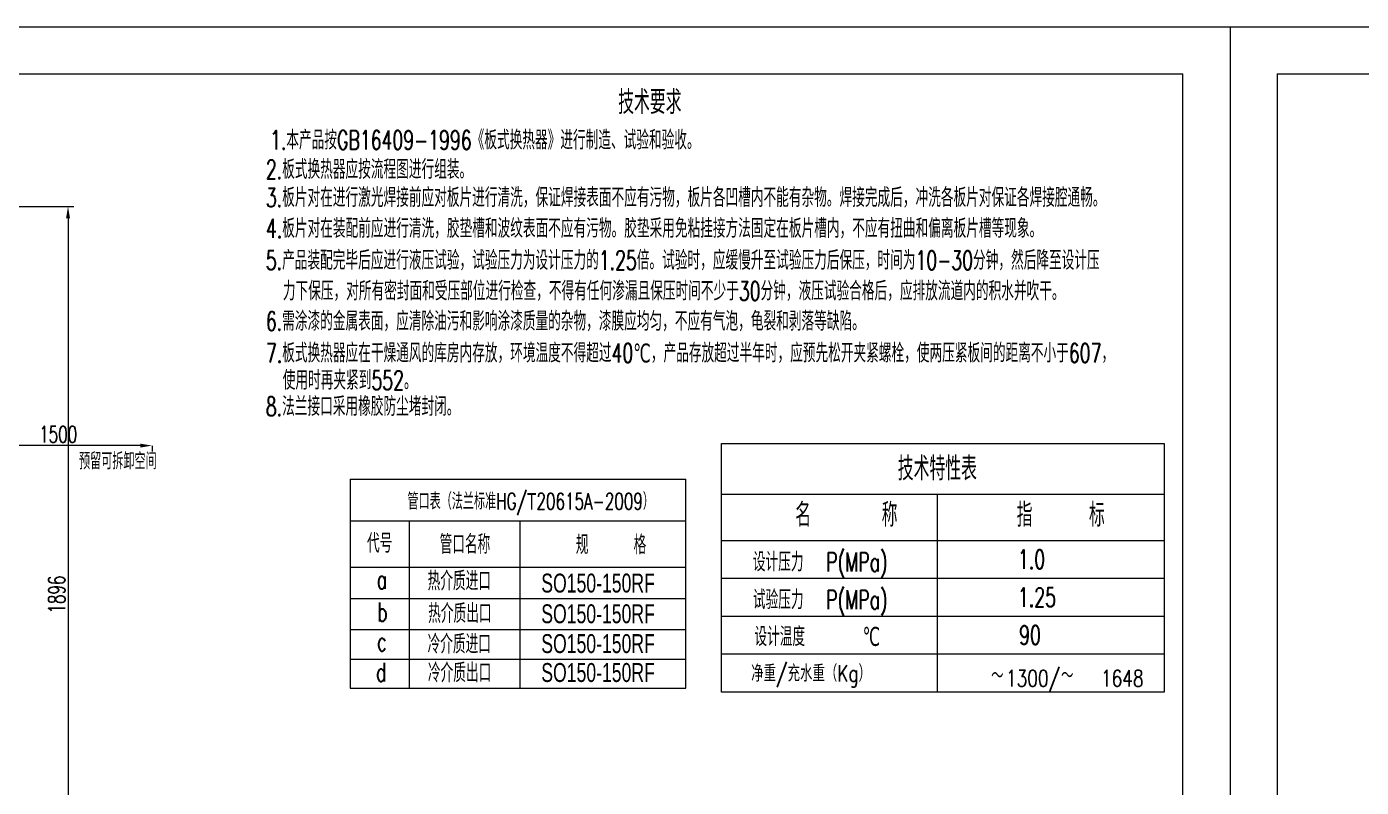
# Model space of a CAD drawing. Header units: millimetres. Extents: x -394 to 6212, y -2458 to 809.
# Drawn here: x 4769.2 to 5051.5, y -1676.9 to -1516.1 of the extents above; entities that cross this region are included whole.
import ezdxf

# ---------------------------------------------------------------- set-up
doc = ezdxf.new("R2010")
doc.units = ezdxf.units.MM
doc.header["$PDSIZE"] = -5
doc.layers.get('DEFPOINTS').update_dxf_attribs({"lineweight": 18})
for name, color, linetype, lineweight, true_color in [('1', 1, 'Continuous', 18, 0xff0000), ('2', 2, 'Continuous', 18, 0xffff00), ('3尺寸线', 2, 'Continuous', 18, 0xffff00)]:
    doc.layers.add(name, color=color, linetype=linetype, lineweight=lineweight, true_color=true_color)
doc.styles.add('HZ', font='txt.shx', dxfattribs={"width": 0.67, "bigfont": 'hztxt.shx'})
doc.styles.get("Standard").update_dxf_attribs({"font": 'txt.shx', "bigfont": 'gbcbig.shx'})
doc.styles.add('标准', font='', dxfattribs={"width": 0.667})
doc.styles.get('标准').set_extended_font_data('宋体')
doc.dimstyles.new('STANDARD$0', dxfattribs={"dimtxt": 3.5, "dimasz": 2.5, "dimexe": 1.25, "dimexo": 0.625, "dimtad": 1, "dimdec": 4, "dimdsep": 46, "dimtxsty": 'HZ', "dimcen": 2.5, "dimdle": 5, "dimadec": 0, "dimazin": 0, "dimtfac": 1, "dimtmove": 0, "dimatfit": 3, "dimfxl": 1, "dimtolj": 1, "dimlwd": -1, "dimlwe": -1, "dimarcsym": 0})

# ---------------------------------------------------------------- blocks, each defined once
blk = doc.blocks.new('*D289')
at = {"layer": '2', "color": 0}
for p, q in [((4732.43, -1554.08), (4779.15, -1554.08)), ((4777.9, -1556.58), (4777.9, -1723.5)), ((4756.77, -1726), (4779.15, -1726))]:
    blk.add_line(p, q, dxfattribs=at)
for points in [[(4777.48, -1556.58), (4778.32, -1556.58), (4777.9, -1554.08)], [(4777.48, -1723.5), (4778.32, -1723.5), (4777.9, -1726)]]:
    blk.add_solid(points, dxfattribs=at)
at = {"layer": 'DEFPOINTS', "color": 0}
for p in [(4731.8, -1554.08), (4756.15, -1726), (4777.9, -1726)]:
    blk.add_point(p, dxfattribs=at)
at = {"layer": '2', "color": 0, "insert": (4775.52, -1636.16), "char_height": 3.5, "attachment_point": 5, "rotation": 90, "style": 'HZ'}
blk.add_mtext('\\A1;1896', dxfattribs=at)
blk = doc.blocks.new('*D267')
at = {"layer": '2', "color": 0}
for p, q in [((4755.98, -1604.68), (4755.98, -1605.91)), ((4793.17, -1604.66), (4758.48, -1604.66)), ((4795.67, -1604.68), (4795.67, -1605.91))]:
    blk.add_line(p, q, dxfattribs=at)
for points in [[(4758.48, -1604.24), (4758.48, -1605.07), (4755.98, -1604.66)], [(4793.17, -1604.24), (4793.17, -1605.07), (4795.67, -1604.66)]]:
    blk.add_solid(points, dxfattribs=at)
at = {"layer": 'DEFPOINTS', "color": 0}
for p in [(4755.98, -1604.06), (4755.98, -1604.66), (4795.67, -1604.06)]:
    blk.add_point(p, dxfattribs=at)
at = {"layer": '2', "color": 0, "insert": (4775.82, -1602.28), "char_height": 3.5, "attachment_point": 5, "style": 'HZ'}
blk.add_mtext('\\A1;1500', dxfattribs=at)

msp = doc.modelspace()

# ---------------------------------------------------------------- linework, layer by layer
at = {"layer": '1'}
for p, q in [((4454.74256, -1526.0524), (5013.74256, -1526.0524)), ((5013.74256, -1926.0524), (5013.74256, -1526.0524)), ((5033.74256, -1526.0524), (5033.74256, -1926.0524)), ((5033.74256, -1526.0524), (5592.74256, -1526.0524)), ((4916.14371, -1656.78089), (4916.14371, -1604.23832)), ((4916.14371, -1604.23832), (5009.79251, -1604.23832)), ((5009.79251, -1604.23832), (5009.79251, -1656.78089)), ((4837.56268, -1611.76274), (4837.56268, -1655.94088)), ((4837.56268, -1611.76274), (4908.61337, -1611.76274)), ((4908.61337, -1655.94088), (4908.61337, -1611.76274)), ((4916.14371, -1614.93801), (5009.79251, -1614.93801)), ((4837.56268, -1655.94088), (4908.61337, -1655.94088)), ((5009.79251, -1656.78089), (4916.14371, -1656.78089))]:
    msp.add_line(p, q, dxfattribs=at)
at = {"layer": '2'}
for p, q in [((5023.74256, -1516.0524), (5617.74256, -1516.0524)), ((4961.8501, -1656.78089), (4961.8501, -1614.93801)), ((4837.56268, -1620.54523), (4908.61337, -1620.54523)), ((4850.13183, -1655.94088), (4850.13183, -1620.54523)), ((4873.55843, -1655.94088), (4873.55843, -1620.54523)), ((5009.79251, -1624.78089), (4916.14371, -1624.78089)), ((4837.56268, -1630.36766), (4908.61337, -1630.36766)), ((5009.79251, -1632.78089), (4916.14371, -1632.78089)), ((4837.56268, -1637.02513), (4908.61337, -1637.02513)), ((5009.79251, -1640.78089), (4916.14371, -1640.78089)), ((4837.56268, -1643.51871), (4908.61337, -1643.51871)), ((4837.56268, -1649.82395), (4908.61337, -1649.82395))]:
    msp.add_line(p, q, dxfattribs=at)
at = {"layer": '2', "linetype": 'ByBlock', "ltscale": 0.5}
msp.add_line((5009.79251, -1648.78089), (4916.14371, -1648.78089), dxfattribs=at)
at = {"layer": '3尺寸线'}
msp.add_lwpolyline([(5023.74256, -1936.0524), (4429.74256, -1936.0524), (4429.74256, -1516.0524), (5023.74256, -1516.0524)], close=True, dxfattribs=at)

# ---------------------------------------------------------------- texts
at = {"layer": '2', "linetype": 'ByBlock', "ltscale": 0.5, "style": 'HZ', "width": 0.75}
for s, p in [('净重/充水重（Kg）', (4922.42975, -1654.57513)), ('1300/   1648', (4976.35166, -1655.64074)), ('～', (4973.21079, -1655.04378)), ('～', (4988.00695, -1655.00868))]:
    msp.add_text(s, height=3.5, dxfattribs=at).set_placement(p)
at = {"layer": '2'}
for s, insert, char_height, width, attachment_point, style in [('\\T1;技术要求', (4894.29597, -1534.52787), 5, 20.1, 7, 'HZ'), ('\\T1;1.本产品按GB16409-1996《板式换热器》进行制造、试验和验收。', (4820.64427, -1542.05796), 4, 141.8890659, 7, 'HZ'), ('\\T1;2.板式换热器应按流程图进行组装。', (4819.76268, -1548.26743), 4, 66.3855879, 7, 'HZ'), ('\\T1;3.板片对在进行激光焊接前应对板片进行清洗，保证焊接表面不应有污物，板片各凹槽内不能有杂物。焊接完成后，冲洗各板片对保证各焊接腔通畅。 ', (4819.76268, -1554.31235), 4, 271.872011, 7, 'HZ'), ('\\T1;4.板片对在装配前应进行清洗，胶垫槽和波纹表面不应有污物。胶垫采用免粘挂接方法固定在板片槽内，不应有扭曲和偏离板片槽等现象。', (4819.77276, -1560.83607), 4, 247.2082802, 7, 'HZ'), ('\\T1;5.产品装配完毕后应进行液压试验，试验压力为设计压力的1.25倍。试验时，应缓慢升至试验压力后保压，时间为10-30分钟，然后降至设计压', (4819.7498, -1567.59137), 4, 268.5794396, 7, 'HZ'), ('\\T1;力下保压，对所有密封面和受压部位进行检查，不得有任何渗漏且保压时间不少于30分钟，液压试验合格后，应排放流道内的积水并吹干。', (4823.34962, -1574.08487), 4, 249.4652967, 7, 'HZ'), ('\\T1;6.需涂漆的金属表面，应清除油污和影响涂漆质量的杂物，漆膜应均匀，不应有气泡，龟裂和剥落等缺陷。', (4819.76003, -1580.47393), 4, 190.266011, 7, 'HZ'), ('7.板式换热器应在干燥通风的库房内存放，环境温度不得超过40℃，产品存放超过半年时，应预先松开夹紧螺栓，使两压紧板间的距离不小于607，', (4819.7693, -1587.2028), 4, 270.4535989, 7, 'HZ'), ('使用时再夹紧到552。', (4823.32893, -1592.85003), 4, 43.5529451, 7, 'HZ'), ('\\T1;8.法兰接口采用橡胶防尘堵封闭。', (4819.75348, -1598.39644), 4, 61.9635879, 7, 'HZ'), ('\\T1;预留可拆卸空间', (4780.23935, -1609.67398), 3.5, 24.6225, 7, 'HZ'), ('\\T1;技术特性表', (4953.45079, -1612.01652), 5, 25.125, 7, 'HZ'), ('管口表（法兰标准HG/{\\fArial|b0|i0|c0|p32;T}20615A-2009）', (4849.71787, -1614.68475), 3.5, 54.0663866, 1, 'HZ'), ('\\T1;名     称 ', (4931.76632, -1621.8257), 5, 40.2, 7, 'HZ'), ('\\T1; 指    标 ', (4975.62964, -1621.8257), 5, 40.28375, 7, 'HZ'), ('\\T1;代号', (4841.16281, -1627.31269), 4, 8.04, 7, 'HZ'), ('\\T1;管口名称', (4856.51367, -1627.55046), 4, 16.08, 7, 'HZ'), ('\\T1;规    格', (4885.32834, -1627.63598), 4, 24.187, 7, 'HZ'), ('\\T1;设计压力  P(MPa)', (4922.79979, -1632.59211), 4, 48.91, 7, 'HZ'), ('\\T1;热介质进口', (4853.9869, -1635.30283), 4, 20.167, 7, 'HZ'), ('{\\fArial|b0|i0|c0|p32;SO150-150RF}', (4878.02913, -1635.79164), 4, 49.1971429, 7, '标准'), ('\\T1;a', (4843.21218, -1634.97821), 4, 6.7957143, 7, 'HZ'), ('\\T1;试验压力  P(MPa)', (4922.79979, -1640.59211), 4, 48.91, 7, 'HZ'), ('\\T1;热介质出口', (4854.103, -1642.18124), 4, 20.1, 7, 'HZ'), ('\\T1;b', (4843.32172, -1641.85783), 4, 8.7291429, 7, 'HZ'), ('{\\fArial|b0|i0|c0|p32;SO150-150RF}', (4878.02913, -1642.28523), 4, 49.1971429, 7, '标准'), ('\\T1;设计温度', (4923.13249, -1647.07851), 4, 16.08, 7, 'HZ'), ('\\T1;℃', (4946.02235, -1647.09089), 4, 3.9272308, 7, 'HZ'), ('\\T1;c', (4843.25673, -1648.10464), 4, 10.6242857, 7, 'HZ'), ('\\T1;冷介质进口', (4853.96794, -1648.65149), 4, 20.167, 7, 'HZ'), ('{\\fArial|b0|i0|c0|p32;SO150-150RF}', (4878.02913, -1648.59047), 4, 49.1971429, 7, '标准'), ('\\T1;d', (4843.03406, -1654.58083), 4, 6.8914286, 7, 'HZ'), ('\\T1;冷介质出口', (4854.04206, -1654.72675), 4, 20.1, 7, 'HZ'), ('{\\fArial|b0|i0|c0|p32;SO150-150RF}', (4878.02913, -1654.7074), 4, 49.1971429, 7, '标准')]:
    msp.add_mtext(s, dxfattribs=dict(at, insert=insert, char_height=char_height, width=width, attachment_point=attachment_point, style=style))
at = {"layer": '2', "char_height": 4, "attachment_point": 7}
for s, insert, width in [('\\T1;{\\W0.67;1.0}', (4978.8737, -1630.73424), 9.5714286), ('\\T1;{\\W0.67;1.25}', (4978.8737, -1638.73424), 13.4), ('\\W0.67;90', (4979.1336, -1646.73424), 11.4857143)]:
    msp.add_mtext(s, dxfattribs=dict(at, insert=insert, width=width))

# ---------------------------------------------------------------- dimensions: what is measured, and where the dimension line sits
at = {"layer": '2'}
dim = msp.add_linear_dim(base=(4777.89999, -1725.99615), p1=(4731.80481, -1554.08415), p2=(4756.14571, -1725.99615), angle=90, text='1896', dimstyle='STANDARD$0', override={"dimscale": 1, "dimdec": 2, "dimsah": 1, "dimatfit": 0}, dxfattribs=at)
dim.commit()
dim.dimension.update_dxf_attribs({"geometry": '*D289', "text_midpoint": (4777.89999, -1636.15933), "dimtype": 160})
dim = msp.add_linear_dim(base=(4755.97923, -1604.65595), p1=(4795.66655, -1604.05581), p2=(4755.97923, -1604.05581), angle=180, text='1500', dimstyle='STANDARD$0', override={"dimdec": 2, "dimsah": 1, "dimatfit": 0}, dxfattribs=at)
dim.commit()
dim.dimension.update_dxf_attribs({"geometry": '*D267', "text_midpoint": (4775.82289, -1602.28095)})

doc.saveas('drawing.dxf')
